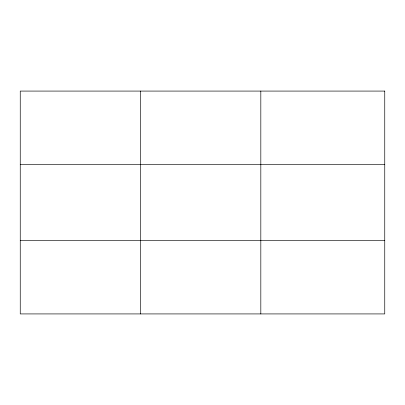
<?xml version="1.0" encoding="UTF-8"?>
<svg xmlns="http://www.w3.org/2000/svg" width="405" height="405" viewBox="0 0 405 405"><rect width="100%" height="100%" fill="white"/><g stroke="black" fill="none" stroke-linecap="round" stroke-linejoin="round"><path stroke-width="0.61" d="M140.535 313.921L140.535 91.079M260.82 313.921L260.82 91.079M20.25 164.617L384.75 164.617M20.25 240.383L384.75 240.383M384.75 91.079L384.75 313.921L20.25 313.921L20.25 91.079L384.75 91.079"/></g></svg>
